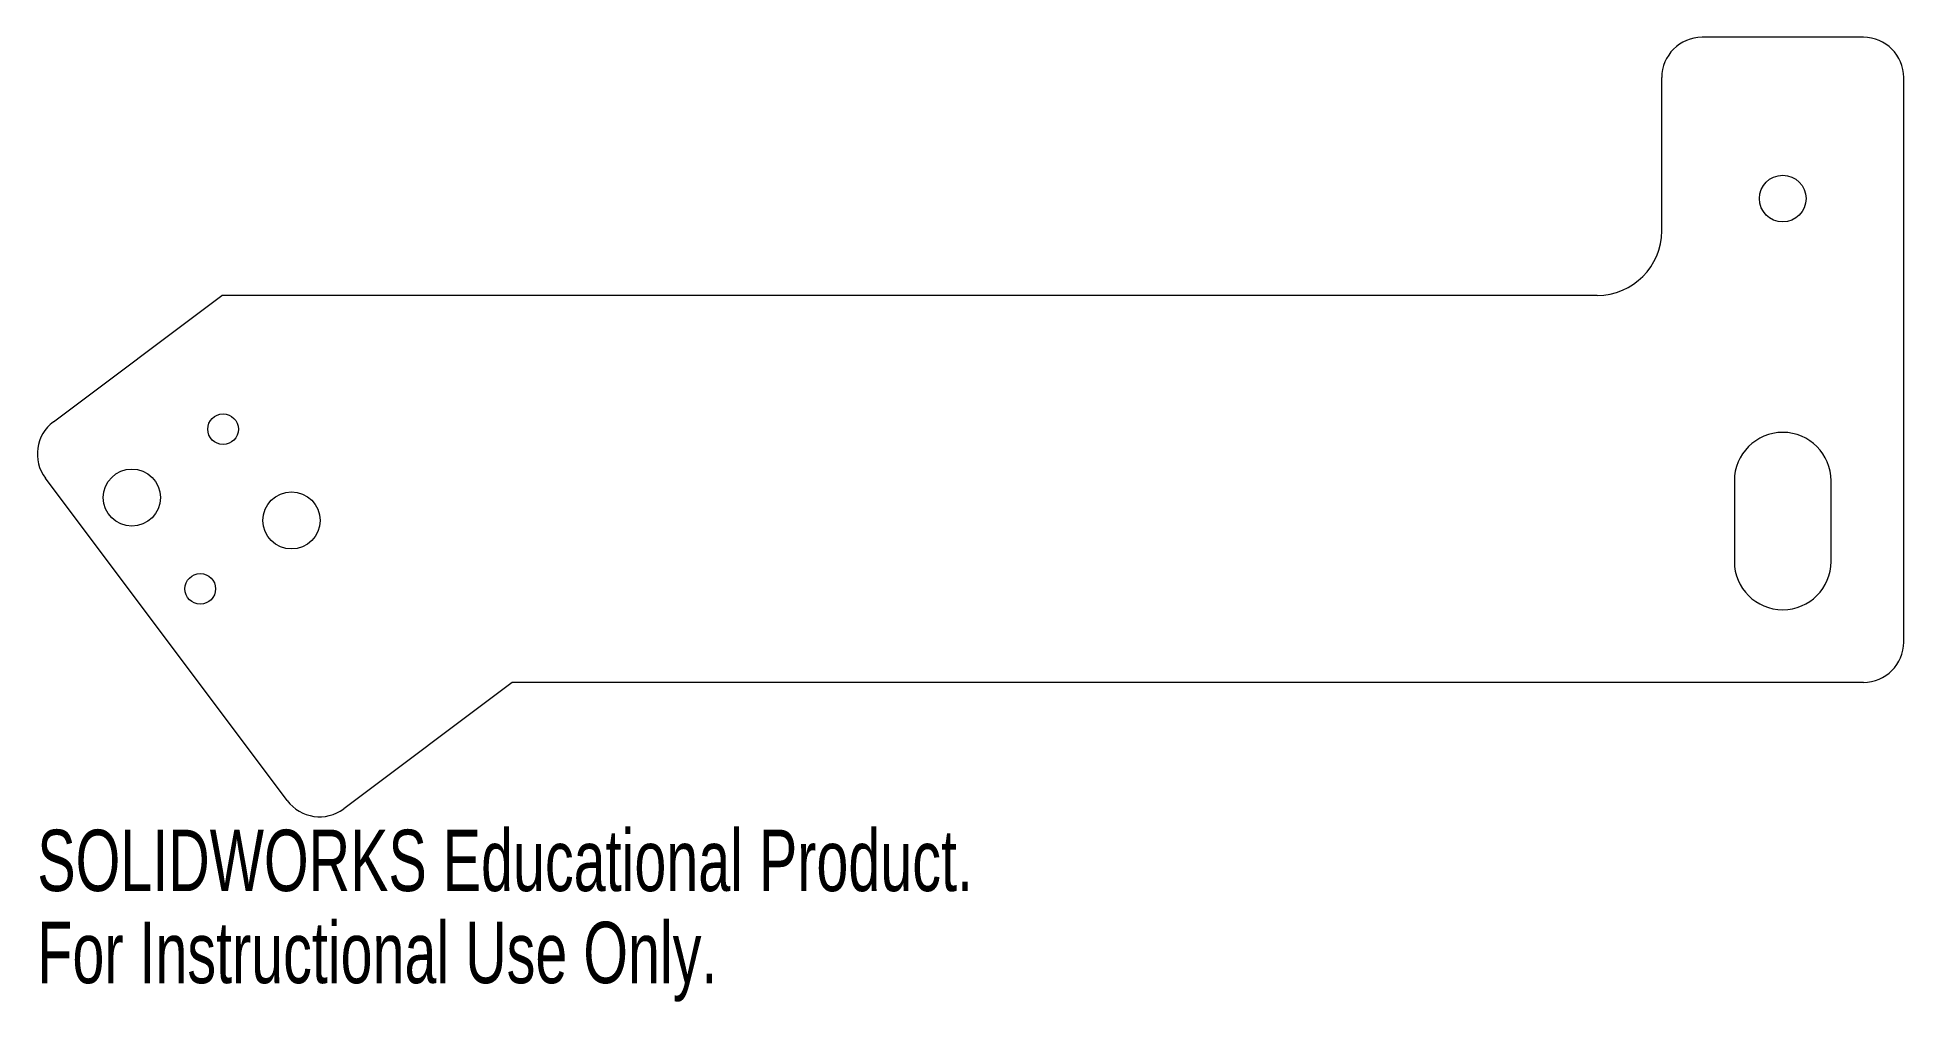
# Model space of a CAD drawing. Header units: inches. Extents: x -4.29 to 1.5, y -0.99 to 2.
import ezdxf

# ---------------------------------------------------------------- set-up
doc = ezdxf.new("R2010")
doc.units = ezdxf.units.IN
doc.header["$MEASUREMENT"] = 0
doc.styles.add('SLDTEXTSTYLE0', font='TXT', dxfattribs={"width": 0.7})

msp = doc.modelspace()

# ---------------------------------------------------------------- linework, layer by layer
at = {"color": 7, "linetype": 'Continuous', "lineweight": 15}
for p, q in [((1.375, 2), (0.875, 2)), ((0.75, 1.4), (0.75, 1.875)), ((1.5, 0.125), (1.5, 1.875)), ((-4.2368, 0.8082), (-3.7144, 1.2)), ((0.55, 1.2), (-3.7144, 1.2)), ((-3.5118, -0.3668), (-4.2618, 0.6332)), ((0.975, 0.625), (0.975, 0.375)), ((1.275, 0.375), (1.275, 0.625)), ((-2.8144, 0), (-3.3368, -0.3918)), ((1.375, 0), (-2.8144, 0))]:
    msp.add_line(p, q, dxfattribs=at)
for centre, radius in [((1.125, 1.5), 0.0725), ((-3.7108, 0.7849), 0.0475), ((-3.9936, 0.5728), 0.0885), ((-3.4987, 0.5021), 0.0885), ((-3.7815, 0.2899), 0.0475)]:
    msp.add_circle(centre, radius, dxfattribs=at)
for centre, radius, start, end in [((0.875, 1.875), 0.125, 90, 180), ((1.375, 1.875), 0.125, 0, 90), ((0.55, 1.4), 0.2, 270, 0), ((-4.1618, 0.7082), 0.125, 126.8699, 216.8699), ((1.125, 0.625), 0.15, 0, 180), ((1.125, 0.375), 0.15, 180, 0), ((1.375, 0.125), 0.125, 270, 0), ((-3.4118, -0.2918), 0.125, 216.8699, 306.8699)]:
    msp.add_arc(centre, radius, start, end, dxfattribs=at)

# ---------------------------------------------------------------- texts
at = {"color": 7, "linetype": 'Continuous', "char_height": 0.1903, "attachment_point": 1, "style": 'SLDTEXTSTYLE0'}
for s, insert in [('SOLIDWORKS Educational Product.', (-4.2868, -0.4569)), ('For Instructional Use Only.', (-4.2868, -0.7424))]:
    msp.add_mtext(s, dxfattribs=dict(at, insert=insert))

doc.saveas('drawing.dxf')
